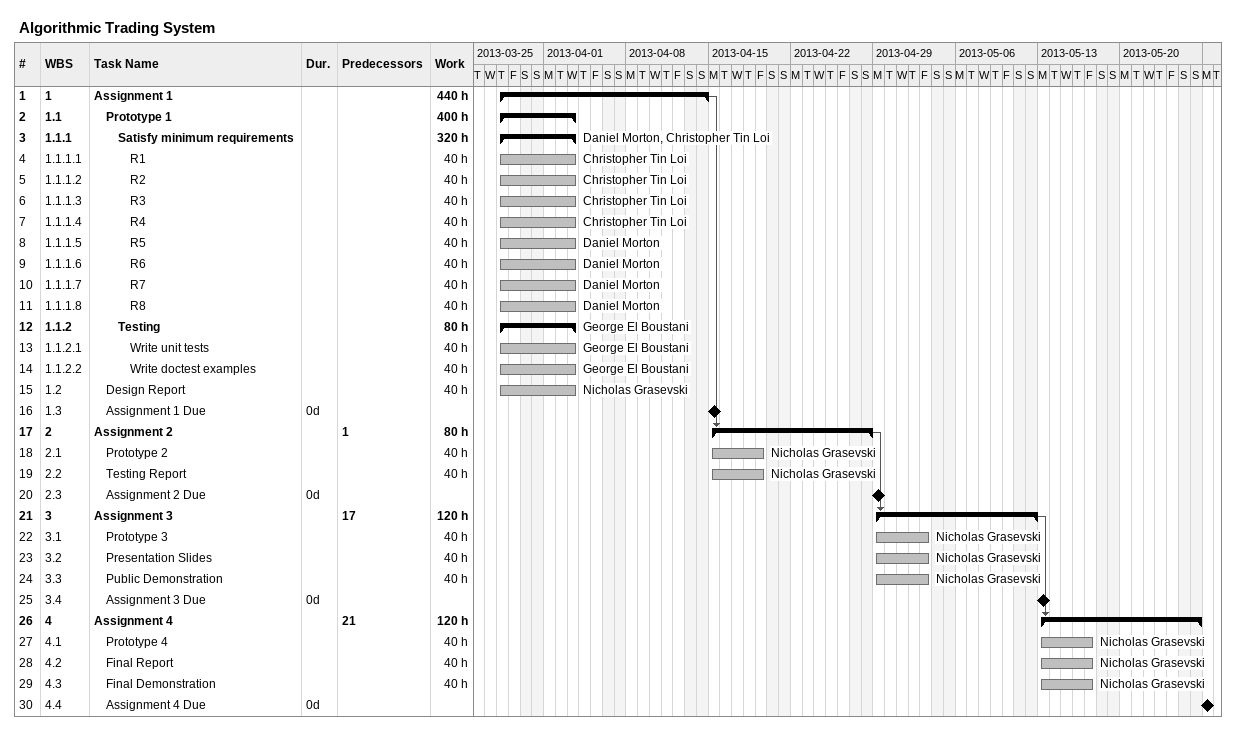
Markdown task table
Algorithmic Trading System

| ID | WBS | Task | Duration | Start | Finish | Predecessors | Resources | Work (h) |
|---|---|---|---|---|---|---|---|---|
| 1 | 1 | **Assignment 1** |  | 2013-03-28 | 2013-04-14 |  |  | 440 |
| 2 | 1.1 | **Prototype 1** |  | 2013-03-28 | 2013-04-03 |  |  | 400 |
| 3 | 1.1.1 | **Satisfy minimum requirements** |  | 2013-03-28 | 2013-04-03 |  | Daniel Morton, Christopher Tin Loi | 320 |
| 4 | 1.1.1.1 | R1 |  | 2013-03-28 | 2013-04-03 |  | Christopher Tin Loi | 40 |
| 5 | 1.1.1.2 | R2 |  | 2013-03-28 | 2013-04-03 |  | Christopher Tin Loi | 40 |
| 6 | 1.1.1.3 | R3 |  | 2013-03-28 | 2013-04-03 |  | Christopher Tin Loi | 40 |
| 7 | 1.1.1.4 | R4 |  | 2013-03-28 | 2013-04-03 |  | Christopher Tin Loi | 40 |
| 8 | 1.1.1.5 | R5 |  | 2013-03-28 | 2013-04-03 |  | Daniel Morton | 40 |
| 9 | 1.1.1.6 | R6 |  | 2013-03-28 | 2013-04-03 |  | Daniel Morton | 40 |
| 10 | 1.1.1.7 | R7 |  | 2013-03-28 | 2013-04-03 |  | Daniel Morton | 40 |
| 11 | 1.1.1.8 | R8 |  | 2013-03-28 | 2013-04-03 |  | Daniel Morton | 40 |
| 12 | 1.1.2 | **Testing** |  | 2013-03-28 | 2013-04-03 |  | George El Boustani | 80 |
| 13 | 1.1.2.1 | Write unit tests |  | 2013-03-28 | 2013-04-03 |  | George El Boustani | 40 |
| 14 | 1.1.2.2 | Write doctest examples |  | 2013-03-28 | 2013-04-03 |  | George El Boustani | 40 |
| 15 | 1.2 | Design Report |  | 2013-03-28 | 2013-04-03 |  | Nicholas Grasevski | 40 |
| 16 | 1.3 | Assignment 1 Due | 0d | 2013-04-15 | 2013-04-15 |  |  |  |
| 17 | 2 | **Assignment 2** |  | 2013-04-15 | 2013-04-28 | 1 |  | 80 |
| 18 | 2.1 | Prototype 2 |  | 2013-04-15 | 2013-04-19 |  | Nicholas Grasevski | 40 |
| 19 | 2.2 | Testing Report |  | 2013-04-15 | 2013-04-19 |  | Nicholas Grasevski | 40 |
| 20 | 2.3 | Assignment 2 Due | 0d | 2013-04-29 | 2013-04-29 |  |  |  |
| 21 | 3 | **Assignment 3** |  | 2013-04-29 | 2013-05-12 | 17 |  | 120 |
| 22 | 3.1 | Prototype 3 |  | 2013-04-29 | 2013-05-03 |  | Nicholas Grasevski | 40 |
| 23 | 3.2 | Presentation Slides |  | 2013-04-29 | 2013-05-03 |  | Nicholas Grasevski | 40 |
| 24 | 3.3 | Public Demonstration |  | 2013-04-29 | 2013-05-03 |  | Nicholas Grasevski | 40 |
| 25 | 3.4 | Assignment 3 Due | 0d | 2013-05-13 | 2013-05-13 |  |  |  |
| 26 | 4 | **Assignment 4** |  | 2013-05-13 | 2013-05-26 | 21 |  | 120 |
| 27 | 4.1 | Prototype 4 |  | 2013-05-13 | 2013-05-17 |  | Nicholas Grasevski | 40 |
| 28 | 4.2 | Final Report |  | 2013-05-13 | 2013-05-17 |  | Nicholas Grasevski | 40 |
| 29 | 4.3 | Final Demonstration |  | 2013-05-13 | 2013-05-17 |  | Nicholas Grasevski | 40 |
| 30 | 4.4 | Assignment 4 Due | 0d | 2013-05-27 | 2013-05-27 |  |  |  |
